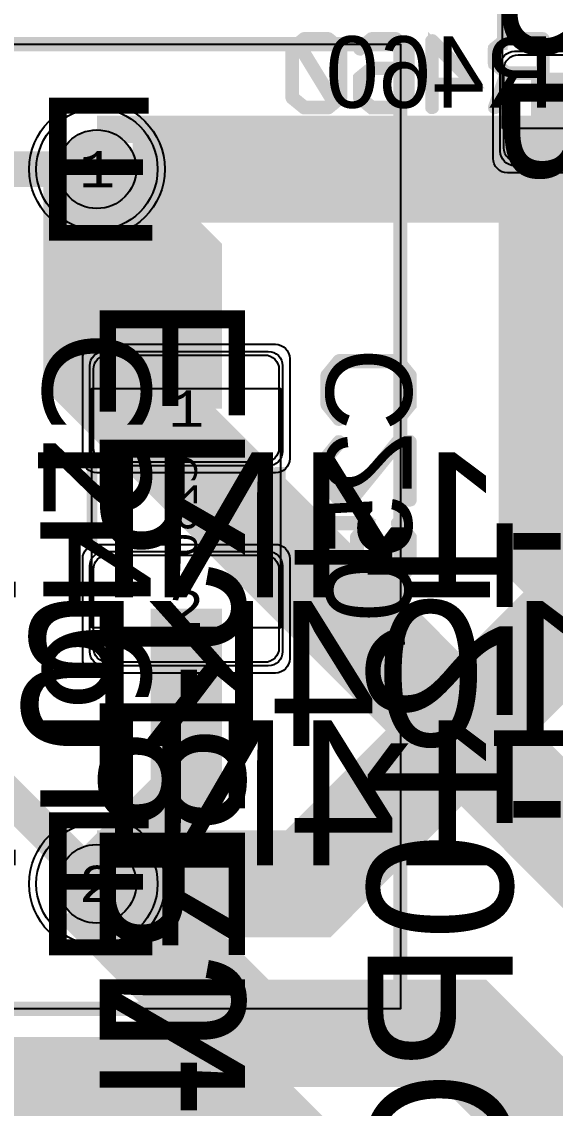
# Model space of a CAD drawing. Extents: x -23 to 289, y -67 to 135.
# Drawn here: x 91.95 to 99.42, y 14.11 to 29.31 of the extents above; entities that cross this region are included whole.
import ezdxf
from ezdxf.enums import TextEntityAlignment as Align

# ---------------------------------------------------------------- set-up
doc = ezdxf.new("R2010")
doc.units = 0
doc.header["$MEASUREMENT"] = 0
for name, color, linetype in [('ASSEMBLY_OUTLINES_BTM', 191, 'CONTINUOUS'), ('ASSEMBLY_OUTLINES_TOP', 102, 'CONTINUOUS'), ('ASSEMBLY_PART_NUMBERS_BTM', 191, 'CONTINUOUS'), ('ASSEMBLY_REF_DES_BTM', 191, 'CONTINUOUS'), ('ASSEMBLY_REF_DES_TOP', 102, 'CONTINUOUS'), ('DRILL_DRAWING', 21, 'CONTINUOUS'), ('GENERATED_SILKSCREEN_BTM', 255, 'CONTINUOUS'), ('GENERATED_SILKSCREEN_TOP', 140, 'CONTINUOUS'), ('PART_HOLES_LAYER_BOTTOM', 30, 'CONTINUOUS'), ('PART_HOLES_LAYER_TOP', 30, 'CONTINUOUS'), ('PART_PADS_LAYER_BOTTOM', 230, 'CONTINUOUS'), ('PART_PADS_LAYER_TOP', 150, 'CONTINUOUS'), ('PART_PADS_SMD_BTM', 230, 'CONTINUOUS'), ('PART_PADS_SMD_TOP', 150, 'CONTINUOUS'), ('PIN_NUMBERS_BTM', 8, 'CONTINUOUS'), ('PIN_NUMBERS_TOP', 8, 'CONTINUOUS'), ('PLACEMENT_OUTLINES_BTM', 222, 'CONTINUOUS'), ('PLACEMENT_OUTLINES_TOP', 130, 'CONTINUOUS'), ('SILKSCREEN_OUTLINES_BTM', 211, 'CONTINUOUS'), ('SILKSCREEN_OUTLINES_TOP', 150, 'CONTINUOUS'), ('SILKSCREEN_REF_DES_BTM', 211, 'CONTINUOUS'), ('SOLDERMASK_PADS_BTM', 12, 'CONTINUOUS'), ('SOLDERMASK_PADS_TOP', 180, 'CONTINUOUS'), ('SOLDERPASTE_PADS_BTM', 12, 'CONTINUOUS'), ('SOLDERPASTE_PADS_TOP', 180, 'CONTINUOUS'), ('TRACES_LAYER_BOTTOM', 230, 'CONTINUOUS'), ('TRACES_LAYER_TOP', 150, 'CONTINUOUS')]:
    doc.layers.add(name, color=color, linetype=linetype)
doc.styles.add('COURIER_NEW', font='COUR.TTF')
doc.styles.add('VERDANA', font='verdana.TTF')
doc.styles.add('VERIBEST_GERBER_0', font='txt')

msp = doc.modelspace()

# ---------------------------------------------------------------- hatches: boundary and pattern name
at = {"layer": 'PART_HOLES_LAYER_BOTTOM'}
h = msp.add_hatch(color=256, dxfattribs=at)
edge = h.paths.add_edge_path()
edge.add_arc((93, 27.25), 0.55, 0, 360)
h = msp.add_hatch(color=256, dxfattribs=at)
edge = h.paths.add_edge_path()
edge.add_arc((93, 17.25), 0.55, 0, 360)
at = {"layer": 'PART_HOLES_LAYER_TOP'}
h = msp.add_hatch(color=256, dxfattribs=at)
edge = h.paths.add_edge_path()
edge.add_arc((93, 27.25), 0.55, 0, 360)
h = msp.add_hatch(color=256, dxfattribs=at)
edge = h.paths.add_edge_path()
edge.add_arc((93, 17.25), 0.55, 0, 360)

# ---------------------------------------------------------------- linework, layer by layer
at = {"layer": 'ASSEMBLY_OUTLINES_BTM'}
msp.add_lwpolyline([(92.93, 20.83), (92.93, 24.18), (95.57, 24.18), (95.57, 20.83)], close=True, dxfattribs=at)
at = {"layer": 'ASSEMBLY_OUTLINES_TOP'}
msp.add_lwpolyline([(98.68, 27.82), (98.68, 31.17), (101.32, 31.17), (101.32, 27.82)], close=True, dxfattribs=at)
at = {"layer": 'ASSEMBLY_OUTLINES_TOP', "const_width": 0.2}
msp.add_lwpolyline([(88.75, 15.5), (88.75, 29), (97.25, 29), (97.25, 15.5)], close=True, dxfattribs=at)
at = {"layer": 'GENERATED_SILKSCREEN_BTM', "const_width": 0.15}
for points in [[(96.421, 28.952), (96.253, 29.089), (96.249, 29.09), (96.247, 29.091), (96.245, 29.092), (96.241, 29.093), (95.904, 29.093), (95.9, 29.092), (95.898, 29.091), (95.895, 29.09), (95.891, 29.089), (95.723, 28.952), (95.72, 28.947), (95.719, 28.943), (95.717, 28.94), (95.716, 28.936), (95.716, 28.25), (95.717, 28.247), (95.719, 28.24), (95.72, 28.238), (95.723, 28.234), (95.891, 28.097), (95.895, 28.096), (95.898, 28.095), (95.899, 28.094), (95.901, 28.093), (95.904, 28.093), (96.241, 28.093), (96.245, 28.094), (96.249, 28.095), (96.253, 28.097), (96.421, 28.234), (96.424, 28.236), (96.425, 28.237), (96.427, 28.24), (96.429, 28.247), (96.43, 28.25), (96.43, 28.936), (96.429, 28.94), (96.427, 28.943), (96.426, 28.947), (96.421, 28.952)], [(96.298, 28.184), (96.235, 28.134), (95.912, 28.134), (95.756, 28.26), (95.756, 28.926), (95.815, 28.973), (96.298, 28.184)], [(96.389, 28.926), (96.389, 28.26), (96.33, 28.21), (95.846, 28.999), (95.912, 29.052), (96.235, 29.052), (96.389, 28.926)], [(96.836, 29.089), (96.668, 28.952), (96.664, 28.947), (96.662, 28.939), (96.663, 28.933), (96.665, 28.928), (96.668, 28.924), (96.673, 28.92), (96.678, 28.917), (96.683, 28.916), (96.688, 28.916), (96.692, 28.919), (96.856, 29.052), (97.18, 29.052), (97.334, 28.926), (97.334, 28.567), (97.198, 28.678), (97.194, 28.679), (97.192, 28.68), (97.191, 28.68), (97.191, 28.681), (97.186, 28.682), (96.849, 28.682), (96.845, 28.681), (96.845, 28.68), (96.843, 28.68), (96.84, 28.679), (96.837, 28.678), (96.668, 28.542), (96.667, 28.539), (96.665, 28.538), (96.664, 28.537), (96.664, 28.535), (96.662, 28.528), (96.661, 28.525), (96.661, 28.25), (96.662, 28.245), (96.664, 28.241), (96.665, 28.237), (96.668, 28.234), (96.836, 28.097), (96.841, 28.095), (96.842, 28.094), (96.845, 28.094), (96.846, 28.093), (96.847, 28.093), (96.849, 28.093), (97.186, 28.093), (97.19, 28.094), (97.194, 28.095), (97.198, 28.097), (97.366, 28.234), (97.369, 28.236), (97.37, 28.237), (97.372, 28.24), (97.374, 28.247), (97.375, 28.25), (97.375, 28.936), (97.374, 28.941), (97.372, 28.945), (97.37, 28.947), (97.369, 28.949), (97.366, 28.952), (97.198, 29.089), (97.194, 29.09), (97.192, 29.091), (97.19, 29.092), (97.186, 29.093), (96.849, 29.093), (96.845, 29.092), (96.843, 29.091), (96.84, 29.09), (96.836, 29.089)], [(97.713, 28.113), (97.712, 28.105), (97.707, 28.1), (97.7, 28.097), (97.693, 28.096), (97.686, 28.097), (97.68, 28.1), (97.675, 28.105), (97.673, 28.113), (97.673, 28.416), (97.626, 28.416), (97.619, 28.418), (97.613, 28.422), (97.61, 28.429), (97.609, 28.436), (97.61, 28.444), (97.613, 28.451), (97.619, 28.456), (97.626, 28.457), (97.673, 28.457), (97.673, 29.045), (97.674, 29.05), (97.677, 29.054), (97.681, 29.058), (97.686, 29.061), (97.692, 29.063), (97.698, 29.064), (97.703, 29.063), (97.708, 29.059), (98.315, 28.452), (98.319, 28.446), (98.321, 28.44), (98.32, 28.434), (98.316, 28.427), (98.314, 28.422), (98.31, 28.419), (98.306, 28.417), (98.301, 28.416), (97.713, 28.416), (97.713, 28.113)], [(98.251, 28.457), (97.713, 28.993), (97.713, 28.457), (98.251, 28.457)], [(98.557, 28.713), (98.554, 28.715), (98.553, 28.72), (98.551, 28.725), (98.55, 28.73), (98.55, 28.936), (98.551, 28.941), (98.553, 28.944), (98.553, 28.947), (98.554, 28.948), (98.556, 28.949), (98.557, 28.951), (98.727, 29.089), (98.732, 29.091), (98.736, 29.092), (98.74, 29.093), (99.244, 29.093), (99.253, 29.091), (99.259, 29.086), (99.264, 29.08), (99.266, 29.073), (99.266, 28.113), (99.264, 28.105), (99.259, 28.1), (99.253, 28.097), (99.246, 28.096), (99.238, 28.097), (99.231, 28.1), (99.226, 28.105), (99.224, 28.113), (99.224, 28.573), (98.754, 28.573), (98.59, 28.107), (98.586, 28.1), (98.579, 28.096), (98.572, 28.095), (98.565, 28.097), (98.559, 28.1), (98.554, 28.105), (98.552, 28.112), (98.553, 28.12), (98.717, 28.586), (98.557, 28.713)], [(99.224, 29.052), (98.746, 29.052), (98.59, 28.926), (98.59, 28.74), (98.746, 28.613), (99.224, 28.613), (99.224, 29.052)], [(97.334, 28.515), (97.334, 28.26), (97.18, 28.134), (96.857, 28.134), (96.701, 28.26), (96.701, 28.515), (96.857, 28.642), (97.18, 28.642), (97.334, 28.515)], [(97.4004, 24.3756), (97.236, 24.5772), (97.2324, 24.5832), (97.2276, 24.5844), (97.2228, 24.5868), (97.2168, 24.588), (96.3936, 24.588), (96.3876, 24.5868), (96.3828, 24.5844), (96.3804, 24.582), (96.378, 24.5808), (96.3744, 24.5772), (96.21, 24.3756), (96.2088, 24.372), (96.2076, 24.3684), (96.2064, 24.3672), (96.2052, 24.3624), (96.2052, 23.958), (96.2064, 23.952), (96.2076, 23.9496), (96.2088, 23.946), (96.21, 23.9424), (96.3744, 23.7396), (96.3804, 23.7348), (96.39, 23.7324), (96.396, 23.7336), (96.4032, 23.736), (96.408, 23.7396), (96.4128, 23.7456), (96.4164, 23.7516), (96.4176, 23.7576), (96.4176, 23.7636), (96.414, 23.7684), (96.2544, 23.9664), (96.2544, 24.354), (96.4056, 24.5388), (97.2048, 24.5388), (97.356, 24.354), (97.356, 23.9664), (97.1964, 23.7684), (97.194, 23.7636), (97.1928, 23.7576), (97.194, 23.7516), (97.1976, 23.7456), (97.2024, 23.7396), (97.2084, 23.736), (97.2144, 23.7336), (97.2228, 23.7324), (97.23, 23.7348), (97.236, 23.7396), (97.4004, 23.9424), (97.4028, 23.9472), (97.404, 23.9484), (97.404, 23.952), (97.4052, 23.9532), (97.4052, 23.9544), (97.4052, 23.958), (97.4052, 24.3624), (97.404, 24.3672), (97.4028, 24.372), (97.4004, 24.3756)], [(96.21, 22.8096), (96.3744, 22.608), (96.3804, 22.6044), (96.3852, 22.6032), (96.3888, 22.6008), (96.3936, 22.5996), (96.558, 22.5996), (96.5616, 22.6008), (96.57, 22.6032), (96.576, 22.6044), (96.5784, 22.608), (97.2276, 23.4072), (97.356, 23.4072), (97.356, 22.6236), (97.3584, 22.6152), (97.3632, 22.608), (97.3716, 22.6044), (97.3812, 22.6032), (97.3896, 22.6044), (97.398, 22.608), (97.4028, 22.6152), (97.4052, 22.6236), (97.4052, 23.4324), (97.4028, 23.442), (97.3968, 23.448), (97.3908, 23.454), (97.3812, 23.4564), (97.2168, 23.4564), (97.2132, 23.4552), (97.2048, 23.4528), (97.2012, 23.4504), (97.1988, 23.448), (97.1964, 23.4456), (96.546, 22.6476), (96.4056, 22.6476), (96.2544, 22.8348), (96.2544, 23.2224), (96.414, 23.418), (96.4164, 23.4264), (96.4152, 23.4336), (96.4116, 23.442), (96.4044, 23.4468), (96.3972, 23.4516), (96.3888, 23.4528), (96.3804, 23.4516), (96.3744, 23.4456), (96.21, 23.244), (96.2088, 23.2392), (96.2076, 23.2356), (96.2064, 23.2344), (96.2052, 23.2296), (96.2052, 22.8252), (96.2064, 22.8204), (96.2064, 22.8192), (96.2076, 22.818), (96.2088, 22.8144), (96.21, 22.8096)], [(96.618, 22.0968), (96.6192, 22.1016), (96.6204, 22.1052), (96.6228, 22.11), (96.7548, 22.2732), (96.2544, 22.2732), (96.2544, 21.4896), (96.252, 21.4812), (96.2472, 21.474), (96.2388, 21.4704), (96.2304, 21.4692), (96.2208, 21.4704), (96.2124, 21.474), (96.2076, 21.4812), (96.2052, 21.4896), (96.2052, 22.2996), (96.2076, 22.308), (96.2136, 22.314), (96.2208, 22.3212), (96.2292, 22.3236), (96.8064, 22.3236), (96.8148, 22.3224), (96.8208, 22.3188), (96.8244, 22.314), (96.8268, 22.3056), (96.8292, 22.2996), (96.8304, 22.2948), (96.8292, 22.2888), (96.8256, 22.284), (96.666, 22.0884), (96.666, 21.7008), (96.8184, 21.5136), (97.2048, 21.5136), (97.3548, 21.7008), (97.3548, 22.0884), (97.1964, 22.284), (97.1928, 22.2924), (97.1928, 22.2996), (97.1976, 22.3068), (97.2036, 22.314), (97.212, 22.3188), (97.2204, 22.32), (97.2252, 22.32), (97.2288, 22.3188), (97.2348, 22.3128), (97.4004, 22.11), (97.4028, 22.1064), (97.4028, 22.1016), (97.4052, 22.0968), (97.4052, 21.6924), (97.4052, 21.6888), (97.404, 21.6876), (97.404, 21.6864), (97.4028, 21.684), (97.4028, 21.6816), (97.4004, 21.6768), (97.2348, 21.474), (97.2312, 21.4704), (97.2288, 21.4692), (97.2216, 21.4668), (97.2168, 21.4656), (96.8064, 21.4656), (96.8016, 21.4668), (96.7944, 21.4692), (96.792, 21.4692), (96.7908, 21.4704), (96.7884, 21.4728), (96.786, 21.474), (96.6228, 21.6768), (96.6204, 21.6828), (96.6192, 21.6864), (96.618, 21.6924), (96.618, 22.0968)], [(96.3744, 21.1776), (96.21, 20.976), (96.2088, 20.9712), (96.2076, 20.9676), (96.2064, 20.9664), (96.2052, 20.9616), (96.2052, 20.5572), (96.2064, 20.5524), (96.2064, 20.5512), (96.2076, 20.55), (96.2088, 20.5464), (96.21, 20.5416), (96.3744, 20.34), (96.3804, 20.3364), (96.3852, 20.3352), (96.3888, 20.3328), (96.3936, 20.3316), (97.2168, 20.3316), (97.2204, 20.3328), (97.2288, 20.3352), (97.2312, 20.3364), (97.236, 20.34), (97.4004, 20.5416), (97.4016, 20.5464), (97.4028, 20.5488), (97.404, 20.5512), (97.4052, 20.5536), (97.4052, 20.5572), (97.4052, 20.9616), (97.404, 20.9664), (97.4028, 20.9712), (97.4004, 20.976), (97.236, 21.1776), (97.2336, 21.18), (97.2324, 21.1824), (97.2288, 21.1848), (97.2204, 21.1872), (97.2168, 21.1884), (96.3936, 21.1884), (96.3888, 21.1872), (96.3852, 21.1848), (96.3804, 21.1824), (96.3744, 21.1776)], [(96.4056, 21.1392), (97.2048, 21.1392), (97.2648, 21.0684), (96.318, 20.4876), (96.2544, 20.5668), (96.2544, 20.9544), (96.4056, 21.1392)], [(97.296, 21.03), (97.356, 20.9544), (97.356, 20.5668), (97.2048, 20.3796), (96.4056, 20.3796), (96.3492, 20.4504), (97.296, 21.03)]]:
    msp.add_lwpolyline(points, dxfattribs=at)
for points in [[(92.930005, 21.916164, 1.1642e-05), (92.929995, 21.916156), (92.929995, 23.083844, 1.1642e-05), (92.930005, 23.083836), (92.930005, 21.916164)], [(95.570005, 21.916156, 1.1642e-05), (95.569995, 21.916164), (95.569995, 23.083836, 1.1642e-05), (95.570005, 23.083844), (95.570005, 21.916156)]]:
    msp.add_lwpolyline(points, format="xyb", dxfattribs=at)
at = {"layer": 'GENERATED_SILKSCREEN_TOP', "const_width": 0.15}
msp.add_lwpolyline([(98.680005, 28.916164, 1.1642e-05), (98.679995, 28.916156), (98.679995, 30.083844, 1.1642e-05), (98.680005, 30.083836), (98.680005, 28.916164)], format="xyb", dxfattribs=at)
msp.add_lwpolyline([(88.75, 15.5), (88.75, 29), (97.25, 29), (97.25, 15.5)], close=True, dxfattribs=at)
at = {"layer": 'PART_HOLES_LAYER_BOTTOM'}
for centre in [(93, 27.25), (93, 17.25)]:
    msp.add_circle(centre, 0.55, dxfattribs=at)
at = {"layer": 'PART_HOLES_LAYER_TOP'}
for centre in [(93, 27.25), (93, 17.25)]:
    msp.add_circle(centre, 0.55, dxfattribs=at)
at = {"layer": 'PART_PADS_LAYER_BOTTOM'}
for centre in [(93, 27.25), (93, 17.25)]:
    msp.add_circle(centre, 0.85, dxfattribs=at)
at = {"layer": 'PART_PADS_LAYER_TOP'}
for centre in [(93, 27.25), (93, 17.25)]:
    msp.add_circle(centre, 0.85, dxfattribs=at)
at = {"layer": 'PART_PADS_SMD_BTM'}
for points in [[(95.6, 23.3, -0.4142135624), (95.4, 23.1), (93.1, 23.1, -0.4142135624), (92.9, 23.3), (92.9, 24.5, -0.4142135624), (93.1, 24.7), (95.4, 24.7, -0.4142135624), (95.6, 24.5)], [(95.6, 20.5, -0.4142135624), (95.4, 20.3), (93.1, 20.3, -0.4142135624), (92.9, 20.5), (92.9, 21.7, -0.4142135624), (93.1, 21.9), (95.4, 21.9, -0.4142135624), (95.6, 21.7)]]:
    msp.add_lwpolyline(points, format="xyb", close=True, dxfattribs=at)
at = {"layer": 'PART_PADS_SMD_TOP'}
msp.add_lwpolyline([(101.35, 27.5, -0.4142135624), (101.15, 27.3), (98.85, 27.3, -0.4142135624), (98.65, 27.5), (98.65, 28.7, -0.4142135624), (98.85, 28.9), (101.15, 28.9, -0.4142135624), (101.35, 28.7)], format="xyb", close=True, dxfattribs=at)
at = {"layer": 'PLACEMENT_OUTLINES_BTM'}
msp.add_lwpolyline([(92.93, 20.83), (92.93, 24.18), (95.57, 24.18), (95.57, 20.83)], close=True, dxfattribs=at)
at = {"layer": 'PLACEMENT_OUTLINES_TOP'}
for points in [[(98.68, 27.82), (98.68, 31.17), (101.32, 31.17), (101.32, 27.82)], [(88.75, 15.5), (88.75, 29), (97.25, 29), (97.25, 15.5)]]:
    msp.add_lwpolyline(points, close=True, dxfattribs=at)
at = {"layer": 'SILKSCREEN_OUTLINES_BTM'}
msp.add_lwpolyline([(92.93, 20.83), (92.93, 24.18), (95.57, 24.18), (95.57, 20.83)], close=True, dxfattribs=at)
at = {"layer": 'SILKSCREEN_OUTLINES_TOP'}
for points in [[(98.68, 27.82), (98.68, 31.17), (101.32, 31.17), (101.32, 27.82)], [(88.75, 15.5), (88.75, 29), (97.25, 29), (97.25, 15.5)]]:
    msp.add_lwpolyline(points, close=True, dxfattribs=at)
at = {"layer": 'SOLDERMASK_PADS_BTM'}
for points in [[(95.7, 23.2, -0.4142135624), (95.5, 23), (93, 23, -0.4142135624), (92.8, 23.2), (92.8, 24.6, -0.4142135624), (93, 24.8), (95.5, 24.8, -0.4142135624), (95.7, 24.6)], [(95.7, 20.4, -0.4142135624), (95.5, 20.2), (93, 20.2, -0.4142135624), (92.8, 20.4), (92.8, 21.8, -0.4142135624), (93, 22), (95.5, 22, -0.4142135624), (95.7, 21.8)]]:
    msp.add_lwpolyline(points, format="xyb", close=True, dxfattribs=at)
for centre in [(93, 27.25), (93, 17.25)]:
    msp.add_circle(centre, 0.95, dxfattribs=at)
at = {"layer": 'SOLDERMASK_PADS_TOP'}
msp.add_lwpolyline([(101.45, 27.4, -0.4142135624), (101.25, 27.2), (98.75, 27.2, -0.4142135624), (98.55, 27.4), (98.55, 28.8, -0.4142135624), (98.75, 29), (101.25, 29, -0.4142135624), (101.45, 28.8)], format="xyb", close=True, dxfattribs=at)
for centre in [(93, 27.25), (93, 17.25)]:
    msp.add_circle(centre, 0.95, dxfattribs=at)
at = {"layer": 'SOLDERPASTE_PADS_BTM'}
for points in [[(95.55, 23.35, -0.4142135624), (95.35, 23.15), (93.15, 23.15, -0.4142135624), (92.95, 23.35), (92.95, 24.45, -0.4142135624), (93.15, 24.65), (95.35, 24.65, -0.4142135624), (95.55, 24.45)], [(95.55, 20.55, -0.4142135624), (95.35, 20.35), (93.15, 20.35, -0.4142135624), (92.95, 20.55), (92.95, 21.65, -0.4142135624), (93.15, 21.85), (95.35, 21.85, -0.4142135624), (95.55, 21.65)]]:
    msp.add_lwpolyline(points, format="xyb", close=True, dxfattribs=at)
at = {"layer": 'SOLDERPASTE_PADS_TOP'}
msp.add_lwpolyline([(101.3, 27.55, -0.4142135624), (101.1, 27.35), (98.9, 27.35, -0.4142135624), (98.7, 27.55), (98.7, 28.65, -0.4142135624), (98.9, 28.85), (101.1, 28.85, -0.4142135624), (101.3, 28.65)], format="xyb", close=True, dxfattribs=at)
at = {"layer": 'TRACES_LAYER_BOTTOM'}
for points, const_width in [([(93, 27.25), (101.135127, 27.25), (105.590083, 31.704956), (122.490619, 31.704956), (131.745783, 40.96012), (131.745783, 45.236938), (135.214237, 48.705392), (135.214237, 54.585763), (134.65, 55.15), (134.65, 57.35)], 1.5), ([(93, 17.25), (95.957521, 17.25), (108.066204, 29.358683), (122.836783, 29.358683), (138.1281, 44.65), (147.35, 44.65)], 1.5), ([(94.25, 23.9), (94.25, 26), (93.132774, 27.117226), (93, 27.117226), (93, 27.25)], 1), ([(90.5, 26.9), (90.5, 27.25), (93, 27.25)], 0.5), ([(94.25, 21.1), (94.25, 18.5), (93, 17.25)], 1), ([(82.25, 18.5), (84.019112, 18.5), (88.163021, 14.356091), (94.743909, 14.356091), (97.6, 11.5)], 1.5), ([(93, 17.25), (91.65, 18.6), (90.5, 18.6)], 0.5)]:
    msp.add_lwpolyline(points, dxfattribs=dict(at, const_width=const_width))
at = {"layer": 'TRACES_LAYER_TOP'}
for points, const_width in [([(110.2, 11.5), (109.298438, 12.401562), (108.607334, 12.401562), (99.126386, 21.88251), (99.126386, 26.572555), (99.578831, 27.025), (99.578831, 28.1), (100, 28.1)], 1), ([(93, 27.25), (93, 24.5), (106, 11.5)], 1.5), ([(101.8, 11.5), (98.14262, 15.15738), (95.09262, 15.15738), (93, 17.25)], 1.5)]:
    msp.add_lwpolyline(points, dxfattribs=dict(at, const_width=const_width))

# ---------------------------------------------------------------- texts
at = {"layer": 'ASSEMBLY_PART_NUMBERS_BTM', "style": 'VERIBEST_GERBER_0', "text_generation_flag": 2}
for s, p in [('KDZTR12B', (98.71, 40.75)), ('ERJ-8ENF6201V', (93.04, 25.5)), ('1210PC102KAT1A', (96.79, 22.5)), ('ERJ-8ENF6201V', (93.04, 20))]:
    msp.add_text(s, height=2.032, rotation=90, dxfattribs=at).set_placement(p, align=Align.TOP_LEFT)
for s, p in [('ERJ-14NF10R0U', (104.75, 23.29)), ('CL10B104KB8SFNC', (108.25, 21.21)), ('ERJ-14NF10R0U', (104.75, 19.54))]:
    msp.add_text(s, height=2.032, dxfattribs=at).set_placement(p, align=Align.TOP_LEFT)
at = {"layer": 'ASSEMBLY_REF_DES_BTM', "style": 'VERDANA', "text_generation_flag": 2}
msp.add_text('C250', height=0.4, rotation=90, dxfattribs=at).set_placement((94, 23.25), align=Align.TOP_LEFT)
at = {"layer": 'ASSEMBLY_REF_DES_TOP', "style": 'VERDANA'}
msp.add_text('C246', height=1.5, rotation=270, dxfattribs=at).set_placement((93.75, 25), align=Align.TOP_LEFT)
at = {"layer": 'DRILL_DRAWING', "style": 'VERIBEST_GERBER_0'}
for p in [(93, 27.25), (93, 17.25)]:
    msp.add_text('E', height=2, dxfattribs=at).set_placement(p, align=Align.MIDDLE_CENTER)
at = {"layer": 'PIN_NUMBERS_BTM', "style": 'COURIER_NEW'}
for s, p in [('1', (93, 27.25)), ('1', (94.25, 23.9)), ('2', (94.25, 21.1)), ('2', (93, 17.25))]:
    msp.add_text(s, height=0.508, dxfattribs=at).set_placement(p, align=Align.MIDDLE_CENTER)
at = {"layer": 'PIN_NUMBERS_TOP', "style": 'COURIER_NEW'}
for s, p in [('1', (93, 27.25)), ('1', (94.25, 23.9)), ('2', (94.25, 21.1)), ('2', (93, 17.25))]:
    msp.add_text(s, height=0.508, dxfattribs=at).set_placement(p, align=Align.MIDDLE_CENTER)
at = {"layer": 'SILKSCREEN_REF_DES_BTM', "style": 'VERIBEST_GERBER_0', "text_generation_flag": 2}
msp.add_text('R460', height=1, dxfattribs=at).set_placement((99.4, 29.11), align=Align.TOP_LEFT)
msp.add_text('C250', height=1.2, rotation=90, dxfattribs=at).set_placement((96.21, 24.75), align=Align.TOP_LEFT)

doc.saveas('drawing.dxf')
